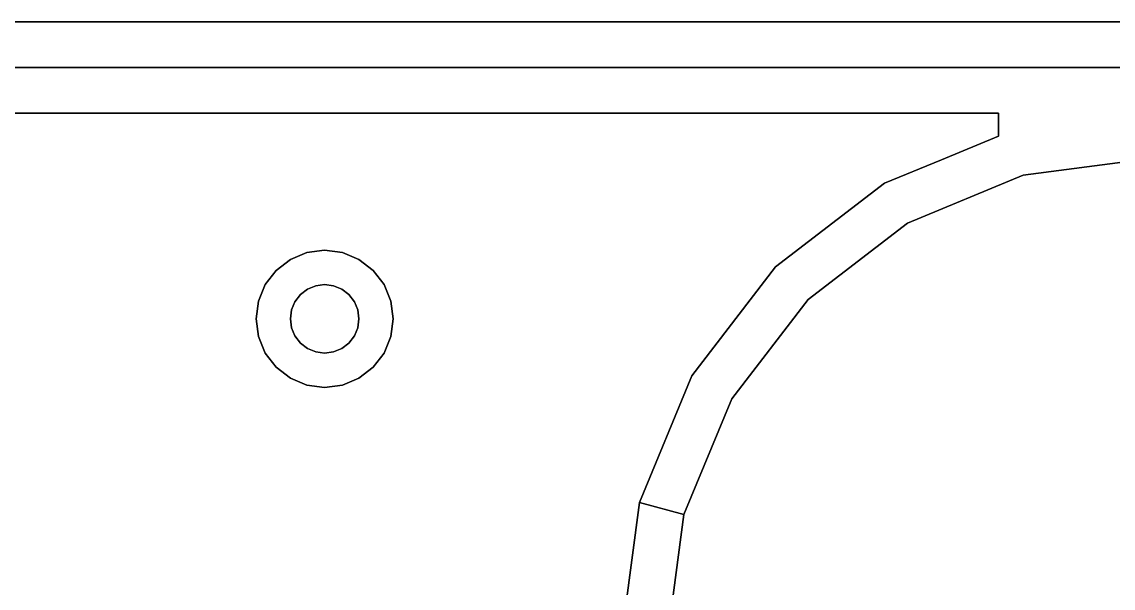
# Model space of a CAD drawing. Header units: metres. Extents: x 0 to 85, y 0 to 54.
# Drawn here: x 23.88 to 47.75, y 41.6 to 54 of the extents above; entities that cross this region are included whole.
import ezdxf

# ---------------------------------------------------------------- set-up
doc = ezdxf.new("R2010")
doc.units = ezdxf.units.M

msp = doc.modelspace()

# ---------------------------------------------------------------- linework, layer by layer
at = {"layer": 'Group#1'}
for points, invisible_edges in [([(3, 54, 8.5), (3, 53, 8.5), (82, 53, 8.5)], 13), ([(3, 54, 8.5), (82, 53, 8.5), (82, 54, 8.5)], 3), ([(3, 54, 8.5), (82, 54), (3, 54)], 1), ([(82, 54), (3, 54, 8.5), (82, 54, 8.5)], 1), ([(3, 0), (3, 54), (82, 54)], 13), ([(3, 0), (82, 54), (82, 0)], 3), ([(82, 53, 8.5), (3, 53, 5), (82, 53, 5)], 1), ([(3, 53, 5), (82, 53, 8.5), (3, 53, 8.5)], 1), ([(3, 53, 5), (3, 52, 5), (45.24, 52, 5)], 13), ([(3, 53, 5), (45.24, 52, 5), (82, 53, 5)], 3), ([(82, 53, 5), (45.24, 52, 5), (49.5, 52, 5)], 15), ([(3, 52, 1), (7, 49.017, 1), (45.24, 52, 1)], 3), ([(45.24, 52, 5), (3, 52, 1), (45.24, 52, 1)], 1), ([(3, 52, 1), (45.24, 52, 5), (3, 52, 5)], 1), ([(45.24, 52, 1), (7, 49.017, 1), (7.393, 48.965, 1)], 13), ([(45.24, 52, 1), (7.393, 48.965, 1), (7.758, 48.814, 1)], 13), ([(45.24, 52, 1), (7.758, 48.814, 1), (8.073, 48.573, 1)], 13), ([(45.24, 52, 1), (8.073, 48.573, 1), (8.314, 48.258, 1)], 13), ([(45.24, 52, 1), (8.314, 48.258, 1), (8.465, 47.893, 1)], 13), ([(45.24, 52, 1), (8.465, 47.893, 1), (8.517, 47.5, 1)], 13), ([(45.24, 52, 1), (8.517, 47.5, 1), (30.112, 48.949, 1)], 15), ([(45.24, 52, 1), (30.112, 48.949, 1), (30.5, 49, 1)], 13), ([(45.24, 52, 1), (30.5, 49, 1), (30.888, 48.949, 1)], 13), ([(45.24, 52, 1), (30.888, 48.949, 1), (31.25, 48.799, 1)], 13), ([(45.24, 52, 1), (31.25, 48.799, 1), (31.561, 48.561, 1)], 13), ([(45.24, 52, 1), (31.561, 48.561, 1), (31.799, 48.25, 1)], 13), ([(45.24, 52, 1), (31.799, 48.25, 1), (31.949, 47.888, 1)], 13), ([(45.24, 52, 1), (31.949, 47.888, 1), (32, 47.5, 1)], 13), ([(45.24, 52, 1), (32, 47.5, 1), (42.746, 50.467, 1)], 15), ([(45.24, 52, 1), (42.746, 50.467, 1), (43.993, 50.983, 1)], 13), ([(45.24, 52, 1), (43.993, 50.983, 1), (45.24, 51.5, 1)], 1), ([(45.24, 51.5, 5), (45.24, 52, 1), (45.24, 51.5, 1)], 1), ([(45.24, 52, 1), (45.24, 51.5, 5), (45.24, 52, 5)], 1), ([(49.5, 52, 5), (45.24, 52, 5), (45.782, 50.642, 5)], 15), ([(45.24, 51.5, 5), (45.782, 50.642, 5), (45.24, 52, 5)], 3), ([(49.5, 52, 5), (45.782, 50.642, 5), (48.5, 51, 5)], 13), ([(45.24, 51.5, 5), (43.993, 50.983, 1), (42.746, 50.467, 1)], 13), ([(45.24, 51.5, 5), (42.746, 50.467, 1), (42.746, 50.467, 5)], 13), ([(45.24, 51.5, 5), (42.746, 50.467, 5), (43.993, 50.983, 5)], 1), ([(43.993, 50.983, 1), (45.24, 51.5, 5), (45.24, 51.5, 1)], 1), ([(43.993, 50.983, 5), (45.782, 50.642, 5), (45.24, 51.5, 5)], 3), ([(42.746, 50.467, 5), (43.25, 49.593, 5), (43.993, 50.983, 5)], 3), ([(43.993, 50.983, 5), (43.25, 49.593, 5), (45.782, 50.642, 5)], 13), ([(48.5, 51, 5), (45.782, 50.642, 1), (48.5, 51, 1)], 1), ([(45.782, 50.642, 1), (48.5, 51, 5), (45.782, 50.642, 5)], 1), ([(45.782, 50.642, 1), (51.5, 41.25, 1), (48.5, 51, 1)], 3), ([(45.782, 50.642, 5), (43.25, 49.593, 1), (45.782, 50.642, 1)], 1), ([(43.25, 49.593, 1), (45.782, 50.642, 5), (43.25, 49.593, 5)], 1), ([(43.25, 49.593, 1), (45.5, 41.25, 1), (45.782, 50.642, 1)], 3), ([(45.782, 50.642, 1), (45.5, 41.25, 1), (51.5, 41.25, 1)], 13), ([(42.746, 50.467, 1), (32, 47.5, 1), (40.362, 48.638, 1)], 3), ([(40.362, 48.638, 5), (42.746, 50.467, 1), (40.362, 48.638, 1)], 1), ([(42.746, 50.467, 1), (40.362, 48.638, 5), (42.746, 50.467, 5)], 1), ([(40.362, 48.638, 5), (41.075, 47.925, 5), (42.746, 50.467, 5)], 3), ([(42.746, 50.467, 5), (41.075, 47.925, 5), (43.25, 49.593, 5)], 13), ([(43.25, 49.593, 5), (41.075, 47.925, 1), (43.25, 49.593, 1)], 1), ([(41.075, 47.925, 1), (43.25, 49.593, 5), (41.075, 47.925, 5)], 1), ([(41.075, 47.925, 1), (43.25, 31.407, 1), (43.25, 49.593, 1)], 3), ([(43.25, 49.593, 1), (43.25, 31.407, 1), (45.782, 30.358, 1)], 13), ([(43.25, 49.593, 1), (45.782, 30.358, 1), (45.5, 40.25, 1)], 15), ([(45.5, 41.25, 1), (43.25, 49.593, 1), (45.5, 40.25, 1)], 3), ([(30.112, 48.949, 1), (8.517, 47.5, 1), (29.75, 48.799, 1)], 3), ([(29.75, 48.799, 3.5), (29.776, 47.694, 3.5), (30.112, 48.949, 3.5)], 3), ([(29.75, 48.799, 3.5), (30.112, 48.949, 1), (29.75, 48.799, 1)], 1), ([(30.112, 48.949, 1), (29.75, 48.799, 3.5), (30.112, 48.949, 3.5)], 1), ([(30.112, 48.949, 3.5), (29.776, 47.694, 3.5), (29.85, 47.875, 3.5)], 13), ([(30.112, 48.949, 3.5), (29.85, 47.875, 3.5), (29.97, 48.03, 3.5)], 13), ([(30.112, 48.949, 3.5), (29.97, 48.03, 3.5), (30.125, 48.15, 3.5)], 13), ([(30.112, 48.949, 3.5), (30.125, 48.15, 3.5), (30.5, 49, 3.5)], 3), ([(30.112, 48.949, 3.5), (30.5, 49, 1), (30.112, 48.949, 1)], 1), ([(30.5, 49, 1), (30.112, 48.949, 3.5), (30.5, 49, 3.5)], 1), ([(30.5, 49, 3.5), (30.125, 48.15, 3.5), (30.306, 48.224, 3.5)], 13), ([(30.5, 49, 3.5), (30.306, 48.224, 3.5), (30.5, 48.25, 3.5)], 13), ([(30.5, 49, 3.5), (30.5, 48.25, 3.5), (30.694, 48.224, 3.5)], 13), ([(30.5, 49, 3.5), (30.694, 48.224, 3.5), (30.888, 48.949, 3.5)], 3), ([(30.5, 49, 3.5), (30.888, 48.949, 1), (30.5, 49, 1)], 1), ([(30.888, 48.949, 1), (30.5, 49, 3.5), (30.888, 48.949, 3.5)], 1), ([(30.888, 48.949, 3.5), (30.694, 48.224, 3.5), (30.875, 48.15, 3.5)], 13), ([(30.888, 48.949, 3.5), (30.875, 48.15, 3.5), (31.03, 48.03, 3.5)], 13), ([(30.888, 48.949, 3.5), (31.03, 48.03, 3.5), (31.25, 48.799, 3.5)], 3), ([(30.888, 48.949, 3.5), (31.25, 48.799, 1), (30.888, 48.949, 1)], 1), ([(31.25, 48.799, 1), (30.888, 48.949, 3.5), (31.25, 48.799, 3.5)], 1), ([(29.75, 48.799, 1), (8.517, 47.5, 1), (29.439, 48.561, 1)], 3), ([(29.439, 48.561, 3.5), (29.75, 46.201, 3.5), (29.75, 48.799, 3.5)], 3), ([(29.439, 48.561, 3.5), (29.75, 48.799, 1), (29.439, 48.561, 1)], 1), ([(29.75, 48.799, 1), (29.439, 48.561, 3.5), (29.75, 48.799, 3.5)], 1), ([(29.75, 48.799, 3.5), (29.75, 46.201, 3.5), (29.75, 47.5, 3.5)], 15), ([(29.75, 48.799, 3.5), (29.75, 47.5, 3.5), (29.776, 47.694, 3.5)], 13), ([(31.25, 48.799, 3.5), (31.03, 48.03, 3.5), (31.15, 47.875, 3.5)], 13), ([(31.25, 48.799, 3.5), (31.15, 47.875, 3.5), (31.224, 47.694, 3.5)], 13), ([(31.25, 48.799, 3.5), (31.224, 47.694, 3.5), (31.25, 47.5, 3.5)], 13), ([(31.25, 47.5, 3.5), (31.561, 46.439, 3.5), (31.25, 48.799, 3.5)], 15), ([(31.25, 48.799, 3.5), (31.561, 46.439, 3.5), (31.561, 48.561, 3.5)], 3), ([(31.25, 48.799, 3.5), (31.561, 48.561, 1), (31.25, 48.799, 1)], 1), ([(31.561, 48.561, 1), (31.25, 48.799, 3.5), (31.561, 48.561, 3.5)], 1), ([(29.439, 48.561, 1), (8.517, 47.5, 1), (8.519, 24, 1)], 15), ([(29.439, 48.561, 1), (8.519, 24, 1), (29.201, 48.25, 1)], 3), ([(29.201, 48.25, 3.5), (29.439, 46.439, 3.5), (29.439, 48.561, 3.5)], 3), ([(29.439, 48.561, 3.5), (29.201, 48.25, 1), (29.201, 48.25, 3.5)], 1), ([(29.201, 48.25, 1), (29.439, 48.561, 3.5), (29.439, 48.561, 1)], 1), ([(29.439, 48.561, 3.5), (29.439, 46.439, 3.5), (29.75, 46.201, 3.5)], 13), ([(31.561, 48.561, 3.5), (31.561, 46.439, 3.5), (31.799, 46.75, 3.5)], 13), ([(31.561, 48.561, 3.5), (31.799, 46.75, 3.5), (31.799, 48.25, 3.5)], 3), ([(31.561, 48.561, 1), (31.799, 48.25, 3.5), (31.799, 48.25, 1)], 1), ([(31.799, 48.25, 3.5), (31.561, 48.561, 1), (31.561, 48.561, 3.5)], 1), ([(40.362, 48.638, 1), (32, 47.5, 1), (38.533, 46.254, 1)], 3), ([(40.362, 48.638, 5), (38.533, 46.254, 1), (38.533, 46.254, 5)], 1), ([(38.533, 46.254, 1), (40.362, 48.638, 5), (40.362, 48.638, 1)], 1), ([(38.533, 46.254, 5), (39.407, 45.75, 5), (40.362, 48.638, 5)], 3), ([(40.362, 48.638, 5), (39.407, 45.75, 5), (41.075, 47.925, 5)], 13), ([(29.201, 48.25, 1), (8.519, 24, 1), (13, 19, 1)], 15), ([(29.201, 48.25, 1), (13, 19, 1), (29.051, 47.888, 1)], 3), ([(29.051, 47.888, 3.5), (29.201, 46.75, 3.5), (29.201, 48.25, 3.5)], 3), ([(29.201, 48.25, 3.5), (29.051, 47.888, 1), (29.051, 47.888, 3.5)], 1), ([(29.051, 47.888, 1), (29.201, 48.25, 3.5), (29.201, 48.25, 1)], 1), ([(29.201, 48.25, 3.5), (29.201, 46.75, 3.5), (29.439, 46.439, 3.5)], 13), ([(30.306, 48.224, 7), (30.5, 48.25, 3.5), (30.306, 48.224, 3.5)], 1), ([(30.5, 48.25, 3.5), (30.306, 48.224, 7), (30.5, 48.25, 7)], 1), ([(30.306, 48.224, 7), (30.5, 46.75, 7), (30.5, 48.25, 7)], 3), ([(30.5, 48.25, 7), (30.694, 48.224, 3.5), (30.5, 48.25, 3.5)], 1), ([(30.694, 48.224, 3.5), (30.5, 48.25, 7), (30.694, 48.224, 7)], 1), ([(30.5, 48.25, 7), (30.5, 46.75, 7), (30.694, 46.776, 7)], 13), ([(30.5, 48.25, 7), (30.694, 46.776, 7), (30.694, 48.224, 7)], 3), ([(31.799, 48.25, 3.5), (31.799, 46.75, 3.5), (31.949, 47.112, 3.5)], 13), ([(31.799, 48.25, 3.5), (31.949, 47.112, 3.5), (31.949, 47.888, 3.5)], 3), ([(31.799, 48.25, 1), (31.949, 47.888, 3.5), (31.949, 47.888, 1)], 1), ([(31.949, 47.888, 3.5), (31.799, 48.25, 1), (31.799, 48.25, 3.5)], 1), ([(29.97, 48.03, 7), (29.85, 47.875, 3.5), (29.85, 47.875, 7)], 1), ([(29.85, 47.875, 3.5), (29.97, 48.03, 7), (29.97, 48.03, 3.5)], 1), ([(29.85, 47.875, 7), (29.97, 46.97, 7), (29.97, 48.03, 7)], 3), ([(29.97, 48.03, 7), (30.125, 48.15, 3.5), (29.97, 48.03, 3.5)], 1), ([(30.125, 48.15, 3.5), (29.97, 48.03, 7), (30.125, 48.15, 7)], 1), ([(29.97, 48.03, 7), (30.125, 46.85, 7), (30.125, 48.15, 7)], 3), ([(29.97, 48.03, 7), (29.97, 46.97, 7), (30.125, 46.85, 7)], 13), ([(30.125, 48.15, 7), (30.306, 48.224, 3.5), (30.125, 48.15, 3.5)], 1), ([(30.306, 48.224, 3.5), (30.125, 48.15, 7), (30.306, 48.224, 7)], 1), ([(30.125, 48.15, 7), (30.306, 46.776, 7), (30.306, 48.224, 7)], 3), ([(30.125, 48.15, 7), (30.125, 46.85, 7), (30.306, 46.776, 7)], 13), ([(30.306, 48.224, 7), (30.306, 46.776, 7), (30.5, 46.75, 7)], 13), ([(30.694, 48.224, 7), (30.875, 48.15, 3.5), (30.694, 48.224, 3.5)], 1), ([(30.875, 48.15, 3.5), (30.694, 48.224, 7), (30.875, 48.15, 7)], 1), ([(30.694, 48.224, 7), (30.694, 46.776, 7), (30.875, 46.85, 7)], 13), ([(30.694, 48.224, 7), (30.875, 46.85, 7), (30.875, 48.15, 7)], 3), ([(30.875, 48.15, 7), (31.03, 48.03, 3.5), (30.875, 48.15, 3.5)], 1), ([(31.03, 48.03, 3.5), (30.875, 48.15, 7), (31.03, 48.03, 7)], 1), ([(30.875, 48.15, 7), (30.875, 46.85, 7), (31.03, 46.97, 7)], 13), ([(30.875, 48.15, 7), (31.03, 46.97, 7), (31.03, 48.03, 7)], 3), ([(31.03, 48.03, 3.5), (31.15, 47.875, 7), (31.15, 47.875, 3.5)], 1), ([(31.15, 47.875, 7), (31.03, 48.03, 3.5), (31.03, 48.03, 7)], 1), ([(31.03, 48.03, 7), (31.03, 46.97, 7), (31.15, 47.125, 7)], 13), ([(31.03, 48.03, 7), (31.15, 47.125, 7), (31.15, 47.875, 7)], 3), ([(29.051, 47.888, 1), (13, 19, 1), (24.5, 19, 1)], 15), ([(29.051, 47.888, 1), (24.5, 19, 1), (29, 47.5, 1)], 3), ([(29.051, 47.112, 3.5), (29.051, 47.888, 3.5), (29, 47.5, 3.5)], 1), ([(29.051, 47.888, 3.5), (29, 47.5, 1), (29, 47.5, 3.5)], 1), ([(29, 47.5, 1), (29.051, 47.888, 3.5), (29.051, 47.888, 1)], 1), ([(29.051, 47.888, 3.5), (29.051, 47.112, 3.5), (29.201, 46.75, 3.5)], 13), ([(29.85, 47.875, 7), (29.776, 47.694, 3.5), (29.776, 47.694, 7)], 1), ([(29.776, 47.694, 3.5), (29.85, 47.875, 7), (29.85, 47.875, 3.5)], 1), ([(29.776, 47.694, 7), (29.85, 47.125, 7), (29.85, 47.875, 7)], 3), ([(29.85, 47.875, 7), (29.85, 47.125, 7), (29.97, 46.97, 7)], 13), ([(31.15, 47.875, 3.5), (31.224, 47.694, 7), (31.224, 47.694, 3.5)], 1), ([(31.224, 47.694, 7), (31.15, 47.875, 3.5), (31.15, 47.875, 7)], 1), ([(31.15, 47.875, 7), (31.15, 47.125, 7), (31.224, 47.306, 7)], 13), ([(31.15, 47.875, 7), (31.224, 47.306, 7), (31.224, 47.694, 7)], 3), ([(31.949, 47.888, 3.5), (31.949, 47.112, 3.5), (32, 47.5, 3.5)], 1), ([(31.949, 47.888, 1), (32, 47.5, 3.5), (32, 47.5, 1)], 1), ([(32, 47.5, 3.5), (31.949, 47.888, 1), (31.949, 47.888, 3.5)], 1), ([(41.075, 47.925, 1), (39.407, 45.75, 5), (39.407, 45.75, 1)], 1), ([(39.407, 45.75, 5), (41.075, 47.925, 1), (41.075, 47.925, 5)], 1), ([(39.407, 45.75, 1), (41.075, 33.075, 1), (41.075, 47.925, 1)], 3), ([(41.075, 47.925, 1), (41.075, 33.075, 1), (43.25, 31.407, 1)], 13), ([(29.776, 47.694, 7), (29.75, 47.5, 3.5), (29.75, 47.5, 7)], 1), ([(29.75, 47.5, 3.5), (29.776, 47.694, 7), (29.776, 47.694, 3.5)], 1), ([(29.776, 47.306, 7), (29.776, 47.694, 7), (29.75, 47.5, 7)], 1), ([(29.776, 47.694, 7), (29.776, 47.306, 7), (29.85, 47.125, 7)], 13), ([(31.224, 47.694, 3.5), (31.25, 47.5, 7), (31.25, 47.5, 3.5)], 1), ([(31.25, 47.5, 7), (31.224, 47.694, 3.5), (31.224, 47.694, 7)], 1), ([(31.224, 47.694, 7), (31.224, 47.306, 7), (31.25, 47.5, 7)], 1), ([(29, 47.5, 1), (24.5, 19, 1), (29, 24, 1)], 15), ([(29.051, 24.388, 1), (29, 47.5, 1), (29, 24, 1)], 3), ([(29, 47.5, 1), (29.051, 24.388, 1), (29.051, 47.112, 1)], 3), ([(29, 47.5, 3.5), (29.051, 47.112, 1), (29.051, 47.112, 3.5)], 1), ([(29.051, 47.112, 1), (29, 47.5, 3.5), (29, 47.5, 1)], 1), ([(29.75, 47.5, 7), (29.776, 47.306, 3.5), (29.776, 47.306, 7)], 1), ([(29.776, 47.306, 3.5), (29.75, 47.5, 7), (29.75, 47.5, 3.5)], 1), ([(29.75, 46.201, 3.5), (29.776, 47.306, 3.5), (29.75, 47.5, 3.5)], 13), ([(29.776, 47.306, 3.5), (29.75, 46.201, 3.5), (30.112, 46.051, 3.5)], 13), ([(29.776, 47.306, 7), (29.85, 47.125, 3.5), (29.85, 47.125, 7)], 1), ([(29.85, 47.125, 3.5), (29.776, 47.306, 7), (29.776, 47.306, 3.5)], 1), ([(29.776, 47.306, 3.5), (30.112, 46.051, 3.5), (29.85, 47.125, 3.5)], 3), ([(31.224, 47.306, 3.5), (31.15, 47.125, 7), (31.15, 47.125, 3.5)], 1), ([(31.15, 47.125, 7), (31.224, 47.306, 3.5), (31.224, 47.306, 7)], 1), ([(31.15, 47.125, 3.5), (31.25, 46.201, 3.5), (31.224, 47.306, 3.5)], 3), ([(31.25, 47.5, 3.5), (31.224, 47.306, 7), (31.224, 47.306, 3.5)], 1), ([(31.224, 47.306, 7), (31.25, 47.5, 3.5), (31.25, 47.5, 7)], 1), ([(31.224, 47.306, 3.5), (31.25, 46.201, 3.5), (31.25, 47.5, 3.5)], 3), ([(31.25, 47.5, 3.5), (31.25, 46.201, 3.5), (31.561, 46.439, 3.5)], 13), ([(31.949, 47.112, 1), (32, 24, 1), (32, 47.5, 1)], 3), ([(32, 47.5, 1), (31.949, 47.112, 3.5), (31.949, 47.112, 1)], 1), ([(31.949, 47.112, 3.5), (32, 47.5, 1), (32, 47.5, 3.5)], 1), ([(32, 24, 1), (32.5, 19, 1), (32, 47.5, 1)], 15), ([(38.533, 46.254, 1), (32, 47.5, 1), (37.384, 43.479, 1)], 3), ([(37.384, 43.479, 1), (32, 47.5, 1), (32.5, 19, 1)], 15), ([(29.051, 47.112, 1), (29.051, 24.388, 1), (29.201, 24.75, 1)], 13), ([(29.051, 47.112, 1), (29.201, 24.75, 1), (29.201, 46.75, 1)], 3), ([(29.051, 47.112, 3.5), (29.201, 46.75, 1), (29.201, 46.75, 3.5)], 1), ([(29.201, 46.75, 1), (29.051, 47.112, 3.5), (29.051, 47.112, 1)], 1), ([(29.85, 47.125, 7), (29.97, 46.97, 3.5), (29.97, 46.97, 7)], 1), ([(29.97, 46.97, 3.5), (29.85, 47.125, 7), (29.85, 47.125, 3.5)], 1), ([(29.85, 47.125, 3.5), (30.112, 46.051, 3.5), (29.97, 46.97, 3.5)], 3), ([(31.15, 47.125, 3.5), (31.03, 46.97, 7), (31.03, 46.97, 3.5)], 1), ([(31.03, 46.97, 7), (31.15, 47.125, 3.5), (31.15, 47.125, 7)], 1), ([(31.03, 46.97, 3.5), (31.25, 46.201, 3.5), (31.15, 47.125, 3.5)], 3), ([(31.799, 46.75, 1), (31.949, 24.388, 1), (31.949, 47.112, 1)], 3), ([(31.949, 47.112, 1), (31.799, 46.75, 3.5), (31.799, 46.75, 1)], 1), ([(31.799, 46.75, 3.5), (31.949, 47.112, 1), (31.949, 47.112, 3.5)], 1), ([(31.949, 47.112, 1), (31.949, 24.388, 1), (32, 24, 1)], 13), ([(30.125, 46.85, 7), (29.97, 46.97, 3.5), (30.125, 46.85, 3.5)], 1), ([(29.97, 46.97, 3.5), (30.125, 46.85, 7), (29.97, 46.97, 7)], 1), ([(29.97, 46.97, 3.5), (30.112, 46.051, 3.5), (30.125, 46.85, 3.5)], 3), ([(30.125, 46.85, 3.5), (30.112, 46.051, 3.5), (30.5, 46, 3.5)], 13), ([(30.306, 46.776, 7), (30.125, 46.85, 3.5), (30.306, 46.776, 3.5)], 1), ([(30.125, 46.85, 3.5), (30.306, 46.776, 7), (30.125, 46.85, 7)], 1), ([(30.125, 46.85, 3.5), (30.5, 46, 3.5), (30.306, 46.776, 3.5)], 3), ([(30.875, 46.85, 7), (30.694, 46.776, 3.5), (30.875, 46.85, 3.5)], 1), ([(30.694, 46.776, 3.5), (30.875, 46.85, 7), (30.694, 46.776, 7)], 1), ([(30.694, 46.776, 3.5), (30.888, 46.051, 3.5), (30.875, 46.85, 3.5)], 3), ([(31.03, 46.97, 7), (30.875, 46.85, 3.5), (31.03, 46.97, 3.5)], 1), ([(30.875, 46.85, 3.5), (31.03, 46.97, 7), (30.875, 46.85, 7)], 1), ([(30.875, 46.85, 3.5), (30.888, 46.051, 3.5), (31.03, 46.97, 3.5)], 3), ([(31.03, 46.97, 3.5), (30.888, 46.051, 3.5), (31.25, 46.201, 3.5)], 13), ([(29.201, 46.75, 1), (29.201, 24.75, 1), (29.439, 25.061, 1)], 13), ([(29.201, 46.75, 1), (29.439, 25.061, 1), (29.439, 46.439, 1)], 3), ([(29.201, 46.75, 3.5), (29.439, 46.439, 1), (29.439, 46.439, 3.5)], 1), ([(29.439, 46.439, 1), (29.201, 46.75, 3.5), (29.201, 46.75, 1)], 1), ([(30.5, 46.75, 7), (30.306, 46.776, 3.5), (30.5, 46.75, 3.5)], 1), ([(30.306, 46.776, 3.5), (30.5, 46.75, 7), (30.306, 46.776, 7)], 1), ([(30.306, 46.776, 3.5), (30.5, 46, 3.5), (30.5, 46.75, 3.5)], 3), ([(30.694, 46.776, 7), (30.5, 46.75, 3.5), (30.694, 46.776, 3.5)], 1), ([(30.5, 46.75, 3.5), (30.694, 46.776, 7), (30.5, 46.75, 7)], 1), ([(30.5, 46.75, 3.5), (30.888, 46.051, 3.5), (30.694, 46.776, 3.5)], 3), ([(30.5, 46.75, 3.5), (30.5, 46, 3.5), (30.888, 46.051, 3.5)], 13), ([(31.561, 46.439, 1), (31.799, 24.75, 1), (31.799, 46.75, 1)], 3), ([(31.799, 46.75, 1), (31.561, 46.439, 3.5), (31.561, 46.439, 1)], 1), ([(31.561, 46.439, 3.5), (31.799, 46.75, 1), (31.799, 46.75, 3.5)], 1), ([(31.799, 46.75, 1), (31.799, 24.75, 1), (31.949, 24.388, 1)], 13), ([(29.439, 46.439, 1), (29.439, 25.061, 1), (29.75, 25.299, 1)], 13), ([(29.439, 46.439, 1), (29.75, 25.299, 1), (29.75, 46.201, 1)], 3), ([(29.75, 46.201, 3.5), (29.439, 46.439, 1), (29.75, 46.201, 1)], 1), ([(29.439, 46.439, 1), (29.75, 46.201, 3.5), (29.439, 46.439, 3.5)], 1), ([(31.25, 46.201, 1), (31.561, 25.061, 1), (31.561, 46.439, 1)], 3), ([(31.561, 46.439, 3.5), (31.25, 46.201, 1), (31.561, 46.439, 1)], 1), ([(31.25, 46.201, 1), (31.561, 46.439, 3.5), (31.25, 46.201, 3.5)], 1), ([(31.561, 46.439, 1), (31.561, 25.061, 1), (31.799, 24.75, 1)], 13), ([(29.75, 46.201, 1), (29.75, 25.299, 1), (30.112, 25.449, 1)], 13), ([(29.75, 46.201, 1), (30.112, 25.449, 1), (30.112, 46.051, 1)], 3), ([(30.112, 46.051, 3.5), (29.75, 46.201, 1), (30.112, 46.051, 1)], 1), ([(29.75, 46.201, 1), (30.112, 46.051, 3.5), (29.75, 46.201, 3.5)], 1), ([(30.888, 46.051, 1), (31.25, 25.299, 1), (31.25, 46.201, 1)], 3), ([(31.25, 46.201, 3.5), (30.888, 46.051, 1), (31.25, 46.201, 1)], 1), ([(30.888, 46.051, 1), (31.25, 46.201, 3.5), (30.888, 46.051, 3.5)], 1), ([(31.25, 46.201, 1), (31.25, 25.299, 1), (31.561, 25.061, 1)], 13), ([(38.533, 46.254, 5), (37.384, 43.479, 1), (37.384, 43.479, 5)], 1), ([(37.384, 43.479, 1), (38.533, 46.254, 5), (38.533, 46.254, 1)], 1), ([(38.358, 43.218, 5), (38.533, 46.254, 5), (37.384, 43.479, 5)], 1), ([(38.533, 46.254, 5), (38.358, 43.218, 5), (39.407, 45.75, 5)], 13), ([(30.112, 46.051, 1), (30.112, 25.449, 1), (30.5, 25.5, 1)], 13), ([(30.112, 46.051, 1), (30.5, 25.5, 1), (30.5, 46, 1)], 3), ([(30.5, 46, 3.5), (30.112, 46.051, 1), (30.5, 46, 1)], 1), ([(30.112, 46.051, 1), (30.5, 46, 3.5), (30.112, 46.051, 3.5)], 1), ([(30.5, 46, 1), (30.888, 25.449, 1), (30.888, 46.051, 1)], 3), ([(30.888, 46.051, 3.5), (30.5, 46, 1), (30.888, 46.051, 1)], 1), ([(30.5, 46, 1), (30.888, 46.051, 3.5), (30.5, 46, 3.5)], 1), ([(30.5, 46, 1), (30.5, 25.5, 1), (30.888, 25.449, 1)], 13), ([(30.888, 46.051, 1), (30.888, 25.449, 1), (31.25, 25.299, 1)], 13), ([(39.407, 45.75, 1), (38.358, 43.218, 5), (38.358, 43.218, 1)], 1), ([(38.358, 43.218, 5), (39.407, 45.75, 1), (39.407, 45.75, 5)], 1), ([(38.358, 43.218, 1), (39.407, 35.25, 1), (39.407, 45.75, 1)], 3), ([(39.407, 45.75, 1), (39.407, 35.25, 1), (41.075, 33.075, 1)], 13), ([(37.384, 43.479, 1), (32.5, 19, 1), (36.991, 40.5, 1)], 3), ([(37.384, 37.521, 1), (37.384, 43.479, 1), (36.991, 40.5, 1)], 1), ([(37.384, 43.479, 1), (37.384, 37.521, 1), (38.358, 37.782, 1)], 13), ([(37.384, 43.479, 1), (38.358, 37.782, 1), (38, 40.5, 1)], 13), ([(38.358, 43.218, 1), (37.384, 43.479, 1), (38, 40.5, 1)], 2), ([(38.358, 43.218, 5), (37.384, 43.479, 1), (38.358, 43.218, 1)], 1), ([(37.384, 43.479, 1), (38.358, 43.218, 5), (37.384, 43.479, 5)], 1), ([(38.358, 37.782, 1), (38.358, 43.218, 1), (38, 40.5, 1)], 1), ([(38.358, 43.218, 1), (38.358, 37.782, 1), (39.407, 35.25, 1)], 13)]:
    msp.add_3dface(points, dxfattribs=dict(at, invisible_edges=invisible_edges))

doc.saveas('drawing.dxf')
